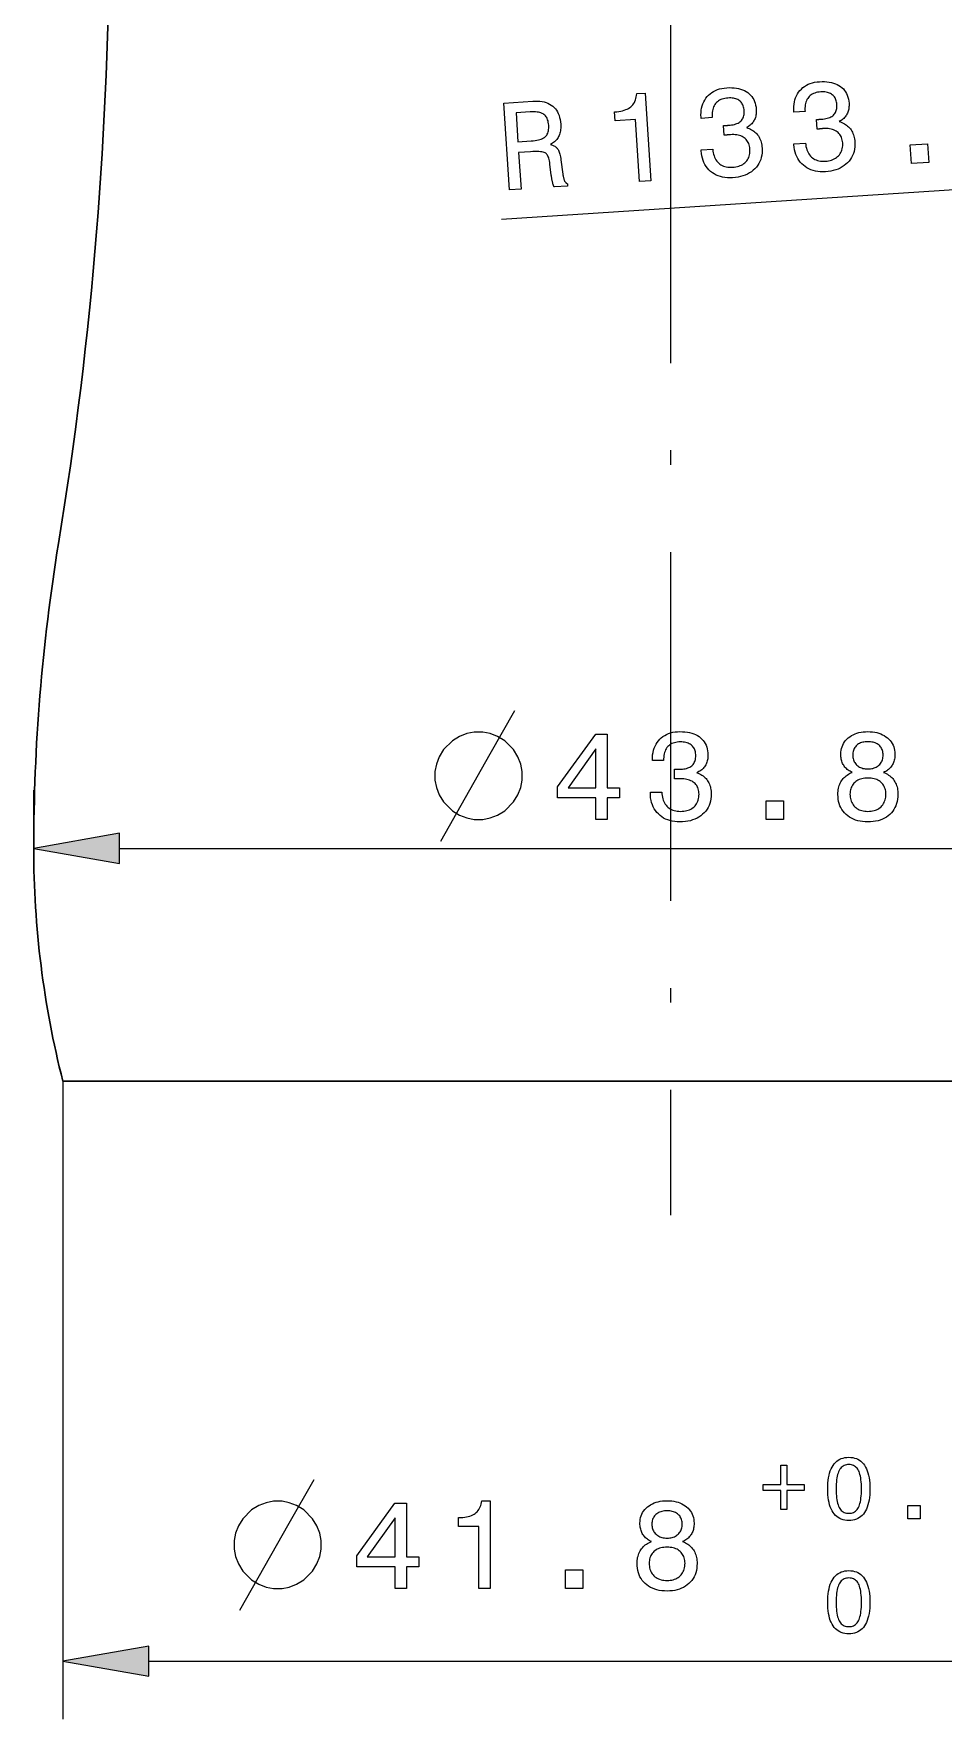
# Model space of a CAD drawing. Extents: x 0 to 297, y 0 to 529.
# Drawn here: x 126.7 to 158, y 124.9 to 182.9 of the extents above; entities that cross this region are included whole.
import ezdxf

# ---------------------------------------------------------------- set-up
doc = ezdxf.new("R2010")
doc.units = 0
doc.linetypes.add('DASHDOT', pattern=[18.5, 12, -3, 0.5, -3])

msp = doc.modelspace()

# ---------------------------------------------------------------- linework, layer by layer
at = {"color": 7, "linetype": 'DASHDOT', "lineweight": 13}
msp.add_line((148.596, 350.052), (148.596, 142.236), dxfattribs=at)
at = {"color": 7, "lineweight": 13}
for p, q in [((165.232, 177.958), (142.787, 176.489)), ((129.65, 154.853), (167.541, 154.853)), ((127.696, 146.852), (127.696, 124.894)), ((130.65, 126.894), (166.541, 126.894))]:
    msp.add_line(p, q, dxfattribs=at)
at = {"color": 7, "lineweight": 13, "ltscale": 0.050035}
msp.add_line((126.696, 154.852), (126.696, 156.853), dxfattribs=at)
at = {"color": 7, "lineweight": 30}
for p, q in [((127.696, 146.852), (169.496, 146.852)), ((127.746, 146.852), (169.446, 146.852))]:
    msp.add_line(p, q, dxfattribs=at)
at = {"color": 7, "lineweight": 13}
for points in [[(149.654, 178.883), (150.052, 178.909), (150.059, 178.847), (150.068, 178.789), (150.081, 178.734), (150.097, 178.681), (150.117, 178.632), (150.139, 178.586), (150.164, 178.542), (150.192, 178.502), (150.223, 178.465), (150.257, 178.431), (150.294, 178.4), (150.334, 178.373), (150.375, 178.35), (150.42, 178.33), (150.466, 178.314), (150.516, 178.302), (150.567, 178.293), (150.621, 178.288), (150.678, 178.286), (150.737, 178.288), (150.794, 178.294), (150.849, 178.302), (150.901, 178.313), (150.951, 178.328), (150.997, 178.345), (151.041, 178.365), (151.083, 178.388), (151.121, 178.415), (151.157, 178.444), (151.19, 178.476), (151.22, 178.511), (151.247, 178.548), (151.27, 178.587), (151.289, 178.629), (151.305, 178.672), (151.317, 178.717), (151.326, 178.765), (151.331, 178.815), (151.333, 178.867), (151.331, 178.921), (151.326, 178.97), (151.318, 179.016), (151.307, 179.06), (151.292, 179.102), (151.275, 179.141), (151.254, 179.178), (151.23, 179.212), (151.203, 179.244), (151.172, 179.273), (151.138, 179.3), (151.102, 179.324), (151.063, 179.346), (151.021, 179.364), (150.977, 179.379), (150.93, 179.392), (150.881, 179.401), (150.829, 179.408), (150.775, 179.411), (150.718, 179.412), (150.659, 179.409), (150.651, 179.409), (150.642, 179.408), (150.633, 179.407), (150.625, 179.407), (150.616, 179.406), (150.607, 179.405), (150.598, 179.404), (150.589, 179.403), (150.58, 179.402), (150.571, 179.401), (150.561, 179.4), (150.551, 179.399), (150.54, 179.398), (150.529, 179.397), (150.517, 179.395), (150.505, 179.394), (150.492, 179.392), (150.478, 179.391), (150.464, 179.389), (150.449, 179.387), (150.427, 179.726), (150.436, 179.726), (150.445, 179.726), (150.455, 179.726), (150.464, 179.727), (150.472, 179.727), (150.481, 179.727), (150.49, 179.727), (150.499, 179.728), (150.507, 179.728), (150.516, 179.728), (150.524, 179.729), (150.532, 179.729), (150.54, 179.729), (150.548, 179.73), (150.556, 179.73), (150.564, 179.731), (150.571, 179.731), (150.579, 179.731), (150.586, 179.732), (150.594, 179.732), (150.65, 179.737), (150.703, 179.744), (150.753, 179.753), (150.801, 179.764), (150.844, 179.778), (150.885, 179.793), (150.923, 179.81), (150.957, 179.83), (150.988, 179.851), (151.016, 179.875), (151.041, 179.901), (151.063, 179.929), (151.082, 179.96), (151.098, 179.992), (151.112, 180.027), (151.122, 180.064), (151.129, 180.103), (151.133, 180.145), (151.135, 180.189), (151.133, 180.235), (151.129, 180.279), (151.122, 180.321), (151.113, 180.361), (151.101, 180.398), (151.086, 180.433), (151.069, 180.466), (151.049, 180.497), (151.027, 180.525), (151.002, 180.551), (150.975, 180.575), (150.945, 180.596), (150.913, 180.615), (150.878, 180.631), (150.842, 180.645), (150.803, 180.656), (150.762, 180.664), (150.719, 180.67), (150.674, 180.673), (150.626, 180.673), (150.576, 180.671), (150.521, 180.666), (150.468, 180.658), (150.418, 180.646), (150.371, 180.632), (150.327, 180.614), (150.287, 180.594), (150.249, 180.57), (150.214, 180.544), (150.182, 180.514), (150.153, 180.481), (150.127, 180.445), (150.104, 180.407), (150.084, 180.365), (150.068, 180.321), (150.054, 180.274), (150.044, 180.224), (150.037, 180.171), (150.034, 180.116), (150.033, 180.057), (150.035, 179.996), (149.653, 179.971), (149.651, 180), (149.648, 180.087), (149.65, 180.17), (149.657, 180.249), (149.67, 180.326), (149.689, 180.399), (149.712, 180.47), (149.741, 180.536), (149.776, 180.6), (149.815, 180.66), (149.86, 180.718), (149.91, 180.771), (149.964, 180.819), (150.021, 180.862), (150.082, 180.9), (150.148, 180.933), (150.217, 180.961), (150.29, 180.984), (150.367, 181.002), (150.448, 181.015), (150.532, 181.023), (150.622, 181.027), (150.708, 181.026), (150.79, 181.021), (150.868, 181.011), (150.943, 180.997), (151.013, 180.978), (151.08, 180.955), (151.143, 180.927), (151.202, 180.894), (151.257, 180.858), (151.308, 180.817), (151.354, 180.772), (151.395, 180.723), (151.432, 180.671), (151.463, 180.615), (151.49, 180.556), (151.512, 180.493), (151.529, 180.426), (151.541, 180.355), (151.548, 180.281), (151.55, 180.238), (151.55, 180.196), (151.548, 180.156), (151.544, 180.117), (151.538, 180.078), (151.53, 180.041), (151.519, 180.005), (151.507, 179.971), (151.493, 179.937), (151.477, 179.904), (151.459, 179.873), (151.439, 179.843), (151.417, 179.814), (151.393, 179.787), (151.367, 179.761), (151.34, 179.737), (151.31, 179.714), (151.278, 179.692), (151.245, 179.671), (151.209, 179.652), (151.258, 179.637), (151.304, 179.619), (151.348, 179.599), (151.39, 179.577), (151.429, 179.553), (151.467, 179.527), (151.502, 179.499), (151.535, 179.468), (151.566, 179.435), (151.594, 179.401), (151.621, 179.364), (151.645, 179.325), (151.666, 179.285), (151.685, 179.242), (151.702, 179.198), (151.716, 179.152), (151.728, 179.104), (151.738, 179.054), (151.745, 179.002), (151.75, 178.948), (151.752, 178.863), (151.749, 178.782), (151.739, 178.703), (151.723, 178.627), (151.702, 178.555), (151.674, 178.485), (151.64, 178.418), (151.599, 178.355), (151.553, 178.294), (151.501, 178.237), (151.443, 178.183), (151.381, 178.135), (151.315, 178.091), (151.245, 178.052), (151.17, 178.019), (151.092, 177.99), (151.009, 177.966), (150.922, 177.947), (150.831, 177.934), (150.735, 177.925), (150.644, 177.921), (150.557, 177.924), (150.473, 177.932), (150.392, 177.946), (150.315, 177.965), (150.241, 177.99), (150.17, 178.021), (150.103, 178.058), (150.039, 178.1), (149.979, 178.148), (149.923, 178.2), (149.872, 178.257), (149.827, 178.318), (149.786, 178.382), (149.751, 178.451), (149.722, 178.523), (149.697, 178.6), (149.678, 178.68), (149.665, 178.765), (149.656, 178.853)], [(152.845, 179.092), (153.243, 179.118), (153.25, 179.056), (153.26, 178.998), (153.273, 178.942), (153.289, 178.89), (153.308, 178.841), (153.33, 178.794), (153.355, 178.751), (153.383, 178.711), (153.414, 178.674), (153.449, 178.64), (153.485, 178.609), (153.525, 178.582), (153.567, 178.559), (153.611, 178.539), (153.658, 178.523), (153.707, 178.51), (153.758, 178.502), (153.813, 178.496), (153.869, 178.495), (153.928, 178.497), (153.986, 178.502), (154.04, 178.511), (154.092, 178.522), (154.142, 178.536), (154.189, 178.554), (154.233, 178.574), (154.274, 178.597), (154.312, 178.624), (154.348, 178.653), (154.382, 178.685), (154.412, 178.72), (154.438, 178.757), (154.461, 178.796), (154.48, 178.837), (154.496, 178.881), (154.509, 178.926), (154.517, 178.974), (154.523, 179.024), (154.524, 179.076), (154.523, 179.13), (154.518, 179.179), (154.51, 179.225), (154.498, 179.269), (154.484, 179.311), (154.466, 179.35), (154.445, 179.386), (154.421, 179.421), (154.394, 179.453), (154.363, 179.482), (154.33, 179.509), (154.293, 179.533), (154.254, 179.555), (154.212, 179.573), (154.168, 179.588), (154.122, 179.601), (154.072, 179.61), (154.021, 179.617), (153.966, 179.62), (153.91, 179.621), (153.85, 179.618), (153.842, 179.618), (153.833, 179.617), (153.825, 179.616), (153.816, 179.615), (153.807, 179.615), (153.798, 179.614), (153.789, 179.613), (153.78, 179.612), (153.771, 179.611), (153.762, 179.61), (153.753, 179.609), (153.743, 179.608), (153.732, 179.607), (153.721, 179.605), (153.709, 179.604), (153.696, 179.603), (153.683, 179.601), (153.67, 179.599), (153.655, 179.598), (153.641, 179.596), (153.618, 179.935), (153.628, 179.935), (153.637, 179.935), (153.646, 179.935), (153.655, 179.935), (153.664, 179.936), (153.673, 179.936), (153.681, 179.936), (153.69, 179.937), (153.698, 179.937), (153.707, 179.937), (153.715, 179.938), (153.724, 179.938), (153.732, 179.938), (153.74, 179.939), (153.747, 179.939), (153.755, 179.939), (153.763, 179.94), (153.77, 179.94), (153.778, 179.941), (153.785, 179.941), (153.841, 179.946), (153.895, 179.953), (153.945, 179.962), (153.992, 179.973), (154.036, 179.986), (154.076, 180.002), (154.114, 180.019), (154.148, 180.039), (154.18, 180.06), (154.208, 180.084), (154.233, 180.11), (154.255, 180.138), (154.274, 180.168), (154.29, 180.201), (154.303, 180.236), (154.313, 180.273), (154.32, 180.312), (154.325, 180.354), (154.326, 180.398), (154.325, 180.444), (154.32, 180.488), (154.313, 180.53), (154.304, 180.57), (154.292, 180.607), (154.277, 180.642), (154.26, 180.675), (154.241, 180.706), (154.218, 180.734), (154.193, 180.76), (154.166, 180.784), (154.136, 180.805), (154.104, 180.824), (154.07, 180.84), (154.033, 180.854), (153.995, 180.865), (153.954, 180.873), (153.911, 180.879), (153.865, 180.882), (153.818, 180.882), (153.768, 180.88), (153.712, 180.875), (153.659, 180.867), (153.609, 180.855), (153.563, 180.841), (153.519, 180.823), (153.478, 180.803), (153.44, 180.779), (153.405, 180.752), (153.373, 180.723), (153.344, 180.69), (153.318, 180.654), (153.295, 180.616), (153.276, 180.574), (153.259, 180.53), (153.246, 180.483), (153.236, 180.433), (153.229, 180.38), (153.225, 180.324), (153.224, 180.266), (153.227, 180.205), (152.844, 180.18), (152.842, 180.209), (152.839, 180.295), (152.841, 180.379), (152.849, 180.458), (152.862, 180.535), (152.88, 180.608), (152.904, 180.678), (152.933, 180.745), (152.967, 180.809), (153.007, 180.869), (153.052, 180.926), (153.101, 180.979), (153.155, 181.027), (153.212, 181.071), (153.274, 181.109), (153.339, 181.142), (153.408, 181.17), (153.481, 181.193), (153.558, 181.211), (153.639, 181.224), (153.724, 181.232), (153.813, 181.236), (153.899, 181.235), (153.981, 181.23), (154.06, 181.22), (154.134, 181.206), (154.205, 181.187), (154.271, 181.164), (154.334, 181.136), (154.393, 181.103), (154.449, 181.066), (154.499, 181.025), (154.545, 180.981), (154.587, 180.932), (154.623, 180.88), (154.655, 180.824), (154.681, 180.765), (154.703, 180.702), (154.72, 180.635), (154.732, 180.564), (154.74, 180.49), (154.742, 180.447), (154.742, 180.405), (154.739, 180.365), (154.735, 180.325), (154.729, 180.287), (154.721, 180.25), (154.711, 180.214), (154.699, 180.179), (154.684, 180.146), (154.668, 180.113), (154.65, 180.082), (154.63, 180.052), (154.608, 180.023), (154.584, 179.996), (154.559, 179.97), (154.531, 179.946), (154.501, 179.923), (154.47, 179.901), (154.436, 179.88), (154.401, 179.861), (154.449, 179.846), (154.495, 179.828), (154.539, 179.808), (154.581, 179.786), (154.621, 179.762), (154.658, 179.736), (154.693, 179.707), (154.726, 179.677), (154.757, 179.644), (154.786, 179.61), (154.812, 179.573), (154.836, 179.534), (154.858, 179.494), (154.877, 179.451), (154.893, 179.407), (154.908, 179.361), (154.92, 179.313), (154.929, 179.263), (154.936, 179.211), (154.941, 179.157), (154.944, 179.072), (154.94, 178.991), (154.931, 178.912), (154.915, 178.836), (154.893, 178.764), (154.865, 178.694), (154.831, 178.627), (154.791, 178.564), (154.744, 178.503), (154.692, 178.446), (154.634, 178.392), (154.573, 178.344), (154.507, 178.3), (154.436, 178.261), (154.362, 178.228), (154.283, 178.199), (154.2, 178.175), (154.113, 178.156), (154.022, 178.142), (153.926, 178.134), (153.836, 178.13), (153.748, 178.133), (153.664, 178.141), (153.583, 178.155), (153.506, 178.174), (153.432, 178.199), (153.362, 178.23), (153.294, 178.267), (153.231, 178.309), (153.17, 178.357), (153.114, 178.409), (153.063, 178.466), (153.018, 178.527), (152.978, 178.591), (152.943, 178.66), (152.913, 178.732), (152.889, 178.809), (152.87, 178.889), (152.856, 178.974), (152.847, 179.062)], [(143.059, 177.509), (142.863, 180.498), (143.862, 180.564), (143.949, 180.567), (144.031, 180.566), (144.11, 180.56), (144.184, 180.55), (144.255, 180.535), (144.322, 180.515), (144.385, 180.491), (144.443, 180.462), (144.499, 180.428), (144.55, 180.39), (144.597, 180.347), (144.639, 180.3), (144.677, 180.249), (144.711, 180.194), (144.741, 180.134), (144.766, 180.07), (144.787, 180.002), (144.803, 179.929), (144.815, 179.852), (144.823, 179.771), (144.825, 179.722), (144.825, 179.675), (144.823, 179.629), (144.819, 179.585), (144.812, 179.542), (144.804, 179.5), (144.794, 179.46), (144.781, 179.421), (144.767, 179.384), (144.75, 179.348), (144.731, 179.313), (144.71, 179.28), (144.688, 179.248), (144.663, 179.218), (144.636, 179.189), (144.607, 179.162), (144.576, 179.136), (144.543, 179.112), (144.508, 179.089), (144.471, 179.068), (144.504, 179.059), (144.535, 179.049), (144.564, 179.038), (144.591, 179.025), (144.617, 179.011), (144.64, 178.996), (144.662, 178.98), (144.682, 178.962), (144.701, 178.943), (144.718, 178.922), (144.733, 178.899), (144.747, 178.873), (144.761, 178.843), (144.774, 178.81), (144.786, 178.774), (144.797, 178.734), (144.807, 178.69), (144.817, 178.644), (144.826, 178.593), (144.833, 178.54), (144.897, 178.056), (144.901, 178.025), (144.906, 177.997), (144.91, 177.969), (144.916, 177.944), (144.921, 177.92), (144.927, 177.898), (144.933, 177.878), (144.939, 177.859), (144.945, 177.842), (144.952, 177.827), (144.959, 177.813), (144.967, 177.8), (144.975, 177.788), (144.984, 177.776), (144.994, 177.765), (145.004, 177.755), (145.015, 177.745), (145.027, 177.737), (145.039, 177.729), (145.052, 177.722), (145.057, 177.64), (144.605, 177.61), (144.598, 177.62), (144.592, 177.631), (144.586, 177.642), (144.58, 177.655), (144.574, 177.669), (144.568, 177.684), (144.563, 177.699), (144.557, 177.716), (144.552, 177.733), (144.547, 177.752), (144.542, 177.772), (144.537, 177.793), (144.532, 177.816), (144.527, 177.839), (144.523, 177.865), (144.518, 177.891), (144.513, 177.919), (144.509, 177.948), (144.505, 177.979), (144.5, 178.011), (144.454, 178.397), (144.446, 178.453), (144.437, 178.505), (144.426, 178.553), (144.414, 178.596), (144.4, 178.636), (144.385, 178.671), (144.368, 178.702), (144.35, 178.729), (144.33, 178.751), (144.309, 178.77), (144.284, 178.785), (144.253, 178.798), (144.216, 178.809), (144.173, 178.818), (144.124, 178.824), (144.069, 178.828), (144.007, 178.831), (143.939, 178.831), (143.866, 178.828), (143.786, 178.824), (143.376, 178.797), (143.458, 177.535)], [(147.534, 177.802), (147.395, 179.931), (146.696, 179.885), (146.676, 180.19), (146.751, 180.198), (146.822, 180.207), (146.888, 180.219), (146.951, 180.234), (147.009, 180.251), (147.063, 180.27), (147.113, 180.291), (147.159, 180.315), (147.201, 180.341), (147.239, 180.37), (147.273, 180.401), (147.304, 180.435), (147.332, 180.472), (147.356, 180.513), (147.377, 180.556), (147.395, 180.603), (147.41, 180.653), (147.422, 180.706), (147.43, 180.762), (147.436, 180.821), (147.728, 180.84), (147.925, 177.827)], [(143.775, 180.19), (143.287, 180.158), (143.352, 179.163), (143.812, 179.193), (143.88, 179.199), (143.944, 179.207), (144.003, 179.216), (144.058, 179.228), (144.109, 179.242), (144.155, 179.258), (144.196, 179.276), (144.234, 179.295), (144.267, 179.317), (144.295, 179.341), (144.32, 179.368), (144.342, 179.397), (144.36, 179.429), (144.376, 179.464), (144.389, 179.502), (144.399, 179.543), (144.406, 179.587), (144.41, 179.633), (144.411, 179.683), (144.409, 179.735), (144.404, 179.787), (144.397, 179.835), (144.387, 179.88), (144.374, 179.922), (144.36, 179.961), (144.342, 179.996), (144.322, 180.028), (144.3, 180.057), (144.275, 180.083), (144.247, 180.106), (144.216, 180.126), (144.182, 180.143), (144.144, 180.158), (144.102, 180.17), (144.057, 180.18), (144.008, 180.187), (143.955, 180.192), (143.899, 180.194), (143.838, 180.193)], [(156.887, 178.414), (156.845, 179.056), (157.44, 179.095), (157.482, 178.453)], [(142.147, 158.853), (141.847, 158.853), (141.597, 158.803), (141.347, 158.703), (141.097, 158.553), (140.797, 158.253), (140.647, 158.003), (140.547, 157.753), (140.497, 157.503), (140.497, 157.203), (140.547, 156.953), (140.647, 156.703), (140.797, 156.453), (141.097, 156.153), (141.347, 156.003), (141.597, 155.903), (141.847, 155.853), (142.147, 155.853), (142.397, 155.903), (142.647, 156.003), (142.897, 156.153), (143.197, 156.453), (143.347, 156.703), (143.447, 156.953), (143.497, 157.203), (143.497, 157.503), (143.447, 157.753), (143.347, 158.003), (143.197, 158.253), (142.897, 158.553), (142.647, 158.703), (142.397, 158.803)], [(146.034, 155.853), (146.034, 156.595), (144.716, 156.595), (144.716, 156.975), (146.029, 158.786), (146.421, 158.786), (146.421, 156.941), (146.849, 156.941), (146.849, 156.595), (146.421, 156.595), (146.421, 155.853)], [(147.906, 156.793), (148.304, 156.793), (148.307, 156.732), (148.313, 156.673), (148.322, 156.617), (148.335, 156.563), (148.351, 156.513), (148.37, 156.465), (148.392, 156.42), (148.417, 156.379), (148.446, 156.34), (148.478, 156.303), (148.513, 156.27), (148.55, 156.241), (148.591, 156.215), (148.634, 156.192), (148.679, 156.173), (148.727, 156.157), (148.778, 156.145), (148.832, 156.136), (148.888, 156.131), (148.947, 156.129), (149.005, 156.131), (149.06, 156.136), (149.113, 156.144), (149.163, 156.155), (149.211, 156.169), (149.256, 156.186), (149.299, 156.207), (149.339, 156.231), (149.377, 156.257), (149.412, 156.287), (149.444, 156.32), (149.473, 156.355), (149.499, 156.393), (149.521, 156.433), (149.539, 156.475), (149.555, 156.52), (149.566, 156.567), (149.575, 156.616), (149.58, 156.668), (149.582, 156.722), (149.58, 156.771), (149.575, 156.818), (149.567, 156.862), (149.555, 156.905), (149.54, 156.945), (149.521, 156.983), (149.5, 157.019), (149.474, 157.052), (149.446, 157.084), (149.414, 157.113), (149.379, 157.139), (149.342, 157.163), (149.301, 157.184), (149.258, 157.203), (149.212, 157.218), (149.164, 157.231), (149.113, 157.24), (149.059, 157.247), (149.002, 157.252), (148.943, 157.253), (148.934, 157.253), (148.926, 157.253), (148.917, 157.253), (148.908, 157.253), (148.9, 157.253), (148.891, 157.252), (148.882, 157.252), (148.873, 157.252), (148.864, 157.251), (148.854, 157.251), (148.845, 157.251), (148.835, 157.25), (148.824, 157.249), (148.813, 157.249), (148.801, 157.248), (148.788, 157.248), (148.775, 157.247), (148.761, 157.246), (148.747, 157.245), (148.732, 157.245), (148.732, 157.584), (148.741, 157.584), (148.75, 157.583), (148.76, 157.583), (148.768, 157.583), (148.777, 157.582), (148.786, 157.582), (148.795, 157.582), (148.804, 157.581), (148.812, 157.581), (148.821, 157.581), (148.829, 157.581), (148.837, 157.581), (148.845, 157.58), (148.853, 157.58), (148.861, 157.58), (148.869, 157.58), (148.877, 157.58), (148.884, 157.58), (148.891, 157.58), (148.899, 157.58), (148.955, 157.581), (149.009, 157.584), (149.06, 157.59), (149.107, 157.598), (149.152, 157.609), (149.193, 157.621), (149.232, 157.636), (149.268, 157.653), (149.3, 157.673), (149.33, 157.695), (149.356, 157.719), (149.38, 157.746), (149.401, 157.775), (149.419, 157.806), (149.435, 157.84), (149.448, 157.876), (149.457, 157.915), (149.464, 157.956), (149.469, 158), (149.47, 158.046), (149.469, 158.09), (149.465, 158.133), (149.458, 158.173), (149.448, 158.211), (149.436, 158.247), (149.421, 158.281), (149.403, 158.313), (149.383, 158.343), (149.36, 158.37), (149.334, 158.396), (149.306, 158.419), (149.275, 158.44), (149.242, 158.458), (149.206, 158.474), (149.168, 158.487), (149.128, 158.498), (149.085, 158.507), (149.04, 158.513), (148.993, 158.517), (148.943, 158.518), (148.887, 158.516), (148.834, 158.511), (148.783, 158.503), (148.736, 158.492), (148.691, 158.477), (148.649, 158.46), (148.609, 158.438), (148.573, 158.414), (148.539, 158.387), (148.508, 158.356), (148.479, 158.322), (148.454, 158.285), (148.432, 158.245), (148.412, 158.202), (148.396, 158.155), (148.383, 158.106), (148.372, 158.054), (148.365, 157.999), (148.36, 157.941), (148.359, 157.879), (147.975, 157.879), (147.975, 157.909), (147.978, 157.995), (147.985, 158.078), (147.998, 158.157), (148.016, 158.233), (148.039, 158.305), (148.067, 158.373), (148.101, 158.438), (148.139, 158.499), (148.183, 158.557), (148.231, 158.611), (148.284, 158.66), (148.341, 158.705), (148.401, 158.744), (148.465, 158.778), (148.532, 158.807), (148.603, 158.83), (148.677, 158.849), (148.755, 158.862), (148.837, 158.87), (148.922, 158.872), (149.012, 158.87), (149.097, 158.864), (149.179, 158.853), (149.256, 158.838), (149.33, 158.819), (149.399, 158.796), (149.464, 158.768), (149.525, 158.736), (149.582, 158.7), (149.634, 158.659), (149.682, 158.615), (149.725, 158.567), (149.763, 158.516), (149.796, 158.462), (149.824, 158.404), (149.847, 158.343), (149.865, 158.278), (149.877, 158.211), (149.885, 158.139), (149.887, 158.065), (149.886, 158.022), (149.884, 157.98), (149.879, 157.94), (149.872, 157.901), (149.863, 157.863), (149.853, 157.827), (149.84, 157.792), (149.826, 157.758), (149.81, 157.725), (149.791, 157.694), (149.771, 157.664), (149.749, 157.635), (149.726, 157.608), (149.7, 157.582), (149.673, 157.558), (149.643, 157.536), (149.612, 157.514), (149.579, 157.495), (149.544, 157.476), (149.508, 157.46), (149.555, 157.441), (149.6, 157.42), (149.643, 157.398), (149.683, 157.373), (149.721, 157.346), (149.757, 157.318), (149.79, 157.287), (149.821, 157.255), (149.85, 157.22), (149.876, 157.183), (149.9, 157.145), (149.921, 157.105), (149.94, 157.063), (149.956, 157.02), (149.97, 156.974), (149.981, 156.927), (149.99, 156.878), (149.996, 156.828), (150, 156.776), (150.001, 156.722), (149.998, 156.637), (149.989, 156.556), (149.975, 156.478), (149.954, 156.403), (149.927, 156.332), (149.895, 156.265), (149.857, 156.2), (149.812, 156.14), (149.762, 156.082), (149.706, 156.028), (149.645, 155.979), (149.58, 155.934), (149.512, 155.895), (149.439, 155.861), (149.362, 155.832), (149.282, 155.809), (149.198, 155.79), (149.11, 155.777), (149.018, 155.769), (148.922, 155.767), (148.831, 155.769), (148.744, 155.778), (148.66, 155.791), (148.581, 155.81), (148.505, 155.835), (148.433, 155.865), (148.364, 155.9), (148.3, 155.941), (148.239, 155.987), (148.182, 156.039), (148.129, 156.095), (148.082, 156.155), (148.041, 156.218), (148.005, 156.285), (147.975, 156.356), (147.95, 156.43), (147.93, 156.508), (147.917, 156.59), (147.908, 156.675), (147.906, 156.764)], [(154.854, 157.468), (154.816, 157.487), (154.779, 157.507), (154.744, 157.528), (154.712, 157.551), (154.681, 157.575), (154.652, 157.6), (154.625, 157.627), (154.601, 157.655), (154.578, 157.684), (154.557, 157.715), (154.538, 157.747), (154.521, 157.78), (154.507, 157.815), (154.494, 157.851), (154.483, 157.889), (154.474, 157.928), (154.467, 157.968), (154.462, 158.01), (154.459, 158.054), (154.458, 158.098), (154.461, 158.166), (154.468, 158.231), (154.481, 158.293), (154.499, 158.353), (154.523, 158.41), (154.551, 158.465), (154.585, 158.517), (154.623, 158.566), (154.667, 158.613), (154.716, 158.657), (154.769, 158.698), (154.826, 158.735), (154.885, 158.767), (154.948, 158.795), (155.014, 158.818), (155.083, 158.838), (155.155, 158.853), (155.23, 158.864), (155.308, 158.87), (155.39, 158.872), (155.472, 158.87), (155.55, 158.864), (155.626, 158.853), (155.698, 158.838), (155.767, 158.818), (155.833, 158.795), (155.895, 158.767), (155.954, 158.735), (156.011, 158.698), (156.063, 158.657), (156.112, 158.613), (156.156, 158.566), (156.194, 158.517), (156.227, 158.465), (156.256, 158.41), (156.279, 158.353), (156.296, 158.293), (156.309, 158.231), (156.317, 158.166), (156.32, 158.098), (156.319, 158.053), (156.316, 158.009), (156.311, 157.967), (156.304, 157.926), (156.295, 157.887), (156.285, 157.849), (156.272, 157.813), (156.257, 157.778), (156.241, 157.745), (156.223, 157.713), (156.202, 157.682), (156.18, 157.653), (156.155, 157.625), (156.128, 157.599), (156.1, 157.574), (156.069, 157.55), (156.036, 157.527), (156.001, 157.506), (155.964, 157.486), (155.925, 157.468), (155.973, 157.449), (156.019, 157.427), (156.062, 157.404), (156.103, 157.378), (156.142, 157.351), (156.178, 157.321), (156.211, 157.29), (156.242, 157.256), (156.271, 157.221), (156.297, 157.183), (156.321, 157.144), (156.343, 157.103), (156.361, 157.061), (156.378, 157.016), (156.391, 156.97), (156.403, 156.922), (156.412, 156.873), (156.418, 156.821), (156.422, 156.768), (156.423, 156.713), (156.42, 156.629), (156.412, 156.547), (156.398, 156.47), (156.378, 156.396), (156.353, 156.325), (156.322, 156.258), (156.286, 156.194), (156.244, 156.134), (156.197, 156.077), (156.144, 156.024), (156.086, 155.975), (156.024, 155.931), (155.958, 155.893), (155.889, 155.859), (155.815, 155.831), (155.738, 155.808), (155.657, 155.79), (155.572, 155.777), (155.483, 155.769), (155.39, 155.767), (155.297, 155.769), (155.208, 155.777), (155.123, 155.79), (155.042, 155.808), (154.964, 155.831), (154.891, 155.859), (154.822, 155.893), (154.756, 155.931), (154.695, 155.975), (154.637, 156.024), (154.584, 156.077), (154.537, 156.134), (154.495, 156.194), (154.459, 156.258), (154.428, 156.325), (154.403, 156.396), (154.384, 156.47), (154.37, 156.547), (154.362, 156.629), (154.359, 156.713), (154.36, 156.768), (154.364, 156.821), (154.37, 156.873), (154.379, 156.922), (154.39, 156.97), (154.404, 157.016), (154.42, 157.061), (154.439, 157.103), (154.461, 157.144), (154.484, 157.183), (154.511, 157.221), (154.539, 157.256), (154.57, 157.29), (154.604, 157.321), (154.64, 157.351), (154.678, 157.378), (154.718, 157.404), (154.761, 157.427), (154.807, 157.449)], [(154.869, 158.065), (154.871, 158.023), (154.875, 157.982), (154.882, 157.943), (154.892, 157.906), (154.905, 157.871), (154.92, 157.837), (154.939, 157.805), (154.96, 157.775), (154.984, 157.746), (155.011, 157.719), (155.041, 157.694), (155.072, 157.672), (155.105, 157.652), (155.14, 157.635), (155.177, 157.621), (155.216, 157.609), (155.257, 157.6), (155.299, 157.593), (155.344, 157.59), (155.39, 157.588), (155.437, 157.59), (155.481, 157.593), (155.524, 157.6), (155.565, 157.609), (155.604, 157.621), (155.641, 157.635), (155.676, 157.652), (155.71, 157.672), (155.741, 157.694), (155.77, 157.719), (155.797, 157.746), (155.822, 157.775), (155.843, 157.805), (155.861, 157.837), (155.877, 157.871), (155.89, 157.906), (155.9, 157.943), (155.907, 157.982), (155.911, 158.023), (155.913, 158.065), (155.911, 158.107), (155.907, 158.147), (155.9, 158.185), (155.89, 158.222), (155.878, 158.257), (155.863, 158.29), (155.844, 158.321), (155.824, 158.35), (155.8, 158.378), (155.774, 158.403), (155.745, 158.427), (155.714, 158.447), (155.681, 158.466), (155.645, 158.482), (155.608, 158.496), (155.569, 158.507), (155.527, 158.515), (155.483, 158.521), (155.438, 158.525), (155.39, 158.526), (155.342, 158.525), (155.297, 158.521), (155.254, 158.515), (155.212, 158.507), (155.173, 158.496), (155.136, 158.482), (155.101, 158.466), (155.068, 158.447), (155.037, 158.427), (155.008, 158.403), (154.982, 158.378), (154.958, 158.35), (154.937, 158.321), (154.919, 158.29), (154.904, 158.257), (154.891, 158.222), (154.882, 158.185), (154.875, 158.147), (154.87, 158.107)], [(145.079, 156.941), (146.034, 156.941), (146.034, 158.284)], [(154.774, 156.722), (154.776, 156.668), (154.781, 156.617), (154.789, 156.568), (154.801, 156.521), (154.816, 156.476), (154.834, 156.434), (154.855, 156.394), (154.88, 156.357), (154.908, 156.322), (154.94, 156.289), (154.974, 156.258), (155.011, 156.231), (155.05, 156.207), (155.091, 156.187), (155.135, 156.169), (155.181, 156.155), (155.23, 156.144), (155.281, 156.136), (155.334, 156.131), (155.39, 156.129), (155.446, 156.131), (155.5, 156.136), (155.551, 156.144), (155.6, 156.155), (155.646, 156.169), (155.69, 156.187), (155.732, 156.207), (155.771, 156.231), (155.808, 156.258), (155.842, 156.289), (155.873, 156.322), (155.902, 156.357), (155.926, 156.394), (155.948, 156.434), (155.966, 156.476), (155.981, 156.521), (155.993, 156.568), (156.001, 156.617), (156.006, 156.668), (156.008, 156.722), (156.006, 156.772), (156.001, 156.82), (155.993, 156.865), (155.981, 156.909), (155.966, 156.95), (155.948, 156.99), (155.927, 157.027), (155.902, 157.062), (155.874, 157.095), (155.843, 157.126), (155.809, 157.154), (155.772, 157.179), (155.733, 157.201), (155.692, 157.221), (155.648, 157.237), (155.601, 157.25), (155.552, 157.261), (155.5, 157.268), (155.446, 157.273), (155.39, 157.274), (155.334, 157.273), (155.28, 157.268), (155.229, 157.261), (155.18, 157.25), (155.134, 157.237), (155.09, 157.221), (155.048, 157.201), (155.009, 157.179), (154.973, 157.154), (154.939, 157.126), (154.907, 157.095), (154.879, 157.062), (154.855, 157.027), (154.833, 156.99), (154.815, 156.95), (154.801, 156.909), (154.789, 156.865), (154.781, 156.82), (154.776, 156.772)], [(151.894, 155.853), (151.894, 156.496), (152.491, 156.496), (152.491, 155.853)], [(129.65, 155.374), (126.696, 154.853), (129.65, 154.332)], [(152.39, 133.631), (152.601, 133.631), (152.601, 132.976), (153.197, 132.976), (153.197, 132.766), (152.601, 132.766), (152.601, 132.111), (152.39, 132.111), (152.39, 132.766), (151.791, 132.766), (151.791, 132.976), (152.39, 132.976)], [(154.006, 132.818), (154.008, 132.922), (154.013, 133.021), (154.023, 133.115), (154.036, 133.203), (154.052, 133.287), (154.073, 133.366), (154.097, 133.439), (154.125, 133.507), (154.157, 133.571), (154.192, 133.629), (154.231, 133.682), (154.273, 133.729), (154.319, 133.771), (154.368, 133.807), (154.42, 133.837), (154.476, 133.862), (154.535, 133.882), (154.598, 133.896), (154.664, 133.904), (154.734, 133.907), (154.803, 133.904), (154.87, 133.896), (154.933, 133.882), (154.992, 133.863), (155.048, 133.838), (155.101, 133.808), (155.15, 133.772), (155.195, 133.73), (155.237, 133.683), (155.276, 133.631), (155.311, 133.573), (155.342, 133.51), (155.37, 133.442), (155.393, 133.368), (155.414, 133.29), (155.43, 133.206), (155.443, 133.117), (155.452, 133.022), (155.458, 132.923), (155.46, 132.818), (155.458, 132.713), (155.452, 132.614), (155.443, 132.52), (155.43, 132.431), (155.414, 132.347), (155.393, 132.269), (155.37, 132.196), (155.342, 132.128), (155.311, 132.065), (155.276, 132.008), (155.237, 131.956), (155.195, 131.909), (155.15, 131.868), (155.101, 131.832), (155.048, 131.802), (154.992, 131.777), (154.933, 131.758), (154.87, 131.744), (154.803, 131.736), (154.734, 131.733), (154.664, 131.736), (154.598, 131.744), (154.535, 131.758), (154.476, 131.777), (154.42, 131.802), (154.368, 131.833), (154.319, 131.868), (154.273, 131.91), (154.231, 131.957), (154.192, 132.009), (154.157, 132.067), (154.125, 132.13), (154.097, 132.198), (154.073, 132.271), (154.052, 132.349), (154.036, 132.433), (154.023, 132.521), (154.013, 132.615), (154.008, 132.714)], [(154.295, 132.818), (154.296, 132.733), (154.299, 132.654), (154.305, 132.578), (154.312, 132.508), (154.322, 132.442), (154.333, 132.381), (154.347, 132.324), (154.363, 132.272), (154.381, 132.225), (154.401, 132.183), (154.424, 132.144), (154.449, 132.11), (154.476, 132.08), (154.506, 132.054), (154.538, 132.031), (154.572, 132.013), (154.609, 131.999), (154.648, 131.989), (154.69, 131.983), (154.734, 131.981), (154.778, 131.983), (154.82, 131.989), (154.859, 131.999), (154.896, 132.013), (154.93, 132.031), (154.962, 132.053), (154.991, 132.079), (155.018, 132.109), (155.043, 132.142), (155.065, 132.18), (155.085, 132.223), (155.102, 132.27), (155.118, 132.321), (155.131, 132.378), (155.143, 132.439), (155.152, 132.505), (155.16, 132.576), (155.165, 132.652), (155.168, 132.733), (155.169, 132.818), (155.168, 132.903), (155.165, 132.984), (155.16, 133.06), (155.152, 133.131), (155.143, 133.197), (155.131, 133.259), (155.118, 133.316), (155.102, 133.368), (155.085, 133.415), (155.065, 133.457), (155.043, 133.495), (155.018, 133.529), (154.991, 133.558), (154.962, 133.584), (154.93, 133.606), (154.896, 133.624), (154.859, 133.638), (154.82, 133.648), (154.778, 133.654), (154.734, 133.656), (154.69, 133.654), (154.648, 133.648), (154.609, 133.638), (154.572, 133.624), (154.538, 133.606), (154.506, 133.584), (154.476, 133.557), (154.449, 133.527), (154.424, 133.493), (154.401, 133.455), (154.381, 133.412), (154.363, 133.365), (154.347, 133.313), (154.333, 133.256), (154.322, 133.195), (154.312, 133.129), (154.305, 133.058), (154.299, 132.983), (154.296, 132.903)], [(135.238, 132.394), (134.938, 132.394), (134.688, 132.344), (134.438, 132.244), (134.188, 132.094), (133.888, 131.794), (133.738, 131.544), (133.638, 131.294), (133.588, 131.044), (133.588, 130.744), (133.638, 130.494), (133.738, 130.244), (133.888, 129.994), (134.188, 129.694), (134.438, 129.544), (134.688, 129.444), (134.938, 129.394), (135.238, 129.394), (135.488, 129.444), (135.738, 129.544), (135.988, 129.694), (136.288, 129.994), (136.438, 130.244), (136.538, 130.494), (136.588, 130.744), (136.588, 131.044), (136.538, 131.294), (136.438, 131.544), (136.288, 131.794), (135.988, 132.094), (135.738, 132.244), (135.488, 132.344)], [(139.125, 129.394), (139.125, 130.136), (137.807, 130.136), (137.807, 130.515), (139.121, 132.326), (139.513, 132.326), (139.513, 130.482), (139.941, 130.482), (139.941, 130.136), (139.513, 130.136), (139.513, 129.394)], [(142.009, 129.394), (142.009, 131.527), (141.309, 131.527), (141.309, 131.833), (141.384, 131.835), (141.455, 131.841), (141.523, 131.848), (141.586, 131.859), (141.645, 131.872), (141.701, 131.887), (141.752, 131.905), (141.799, 131.926), (141.843, 131.949), (141.882, 131.975), (141.918, 132.004), (141.952, 132.036), (141.982, 132.072), (142.009, 132.11), (142.033, 132.153), (142.054, 132.198), (142.072, 132.247), (142.087, 132.299), (142.099, 132.354), (142.108, 132.413), (142.401, 132.413), (142.401, 129.394)], [(147.946, 131.009), (147.907, 131.027), (147.87, 131.047), (147.836, 131.069), (147.803, 131.092), (147.772, 131.116), (147.744, 131.141), (147.717, 131.168), (147.692, 131.195), (147.669, 131.225), (147.648, 131.255), (147.63, 131.287), (147.613, 131.321), (147.598, 131.355), (147.585, 131.392), (147.574, 131.429), (147.565, 131.468), (147.558, 131.509), (147.553, 131.551), (147.55, 131.594), (147.549, 131.639), (147.552, 131.706), (147.56, 131.771), (147.573, 131.834), (147.591, 131.893), (147.614, 131.95), (147.642, 132.005), (147.676, 132.057), (147.715, 132.106), (147.759, 132.153), (147.808, 132.198), (147.861, 132.238), (147.917, 132.275), (147.977, 132.307), (148.039, 132.335), (148.105, 132.359), (148.174, 132.378), (148.246, 132.393), (148.321, 132.404), (148.4, 132.411), (148.481, 132.413), (148.563, 132.411), (148.642, 132.404), (148.717, 132.393), (148.789, 132.378), (148.858, 132.359), (148.924, 132.335), (148.987, 132.307), (149.046, 132.275), (149.102, 132.238), (149.155, 132.198), (149.203, 132.153), (149.247, 132.106), (149.285, 132.057), (149.319, 132.005), (149.347, 131.95), (149.37, 131.893), (149.388, 131.834), (149.401, 131.771), (149.408, 131.706), (149.411, 131.639), (149.41, 131.594), (149.407, 131.55), (149.402, 131.508), (149.395, 131.467), (149.387, 131.428), (149.376, 131.39), (149.363, 131.353), (149.349, 131.318), (149.332, 131.285), (149.314, 131.253), (149.293, 131.223), (149.271, 131.193), (149.246, 131.166), (149.22, 131.139), (149.191, 131.114), (149.16, 131.09), (149.128, 131.068), (149.093, 131.047), (149.056, 131.027), (149.017, 131.009), (149.065, 130.989), (149.11, 130.968), (149.154, 130.944), (149.195, 130.919), (149.233, 130.891), (149.269, 130.862), (149.303, 130.83), (149.334, 130.797), (149.362, 130.761), (149.389, 130.724), (149.413, 130.685), (149.434, 130.644), (149.453, 130.601), (149.469, 130.557), (149.483, 130.511), (149.494, 130.463), (149.503, 130.413), (149.509, 130.362), (149.513, 130.309), (149.514, 130.254), (149.511, 130.169), (149.503, 130.088), (149.489, 130.01), (149.47, 129.936), (149.444, 129.865), (149.414, 129.798), (149.377, 129.735), (149.335, 129.674), (149.288, 129.618), (149.235, 129.564), (149.177, 129.516), (149.115, 129.472), (149.05, 129.433), (148.98, 129.4), (148.907, 129.372), (148.829, 129.348), (148.748, 129.33), (148.663, 129.318), (148.574, 129.31), (148.481, 129.307), (148.388, 129.31), (148.299, 129.318), (148.214, 129.33), (148.133, 129.348), (148.056, 129.372), (147.983, 129.4), (147.913, 129.433), (147.848, 129.472), (147.786, 129.516), (147.729, 129.564), (147.676, 129.618), (147.628, 129.674), (147.587, 129.735), (147.55, 129.798), (147.52, 129.865), (147.495, 129.936), (147.475, 130.01), (147.461, 130.088), (147.453, 130.169), (147.45, 130.254), (147.452, 130.309), (147.455, 130.362), (147.462, 130.413), (147.47, 130.463), (147.482, 130.511), (147.495, 130.557), (147.512, 130.601), (147.531, 130.644), (147.552, 130.685), (147.576, 130.724), (147.602, 130.761), (147.631, 130.797), (147.662, 130.83), (147.695, 130.862), (147.731, 130.891), (147.769, 130.919), (147.81, 130.944), (147.853, 130.968), (147.898, 130.989)], [(156.764, 131.794), (156.764, 132.244), (157.182, 132.244), (157.182, 131.794)], [(138.17, 130.482), (139.125, 130.482), (139.125, 131.824)], [(147.96, 131.605), (147.962, 131.563), (147.966, 131.523), (147.973, 131.484), (147.983, 131.447), (147.996, 131.411), (148.012, 131.378), (148.03, 131.345), (148.052, 131.315), (148.076, 131.286), (148.103, 131.259), (148.132, 131.235), (148.163, 131.212), (148.197, 131.193), (148.232, 131.176), (148.269, 131.161), (148.307, 131.15), (148.348, 131.141), (148.39, 131.134), (148.435, 131.13), (148.481, 131.129), (148.528, 131.13), (148.573, 131.134), (148.615, 131.141), (148.656, 131.15), (148.695, 131.161), (148.733, 131.176), (148.768, 131.193), (148.801, 131.212), (148.832, 131.235), (148.862, 131.259), (148.889, 131.286), (148.913, 131.315), (148.934, 131.345), (148.953, 131.378), (148.968, 131.411), (148.981, 131.447), (148.991, 131.484), (148.998, 131.523), (149.003, 131.563), (149.004, 131.605), (149.003, 131.647), (148.998, 131.688), (148.991, 131.726), (148.982, 131.763), (148.969, 131.797), (148.954, 131.83), (148.936, 131.861), (148.915, 131.891), (148.891, 131.918), (148.865, 131.944), (148.836, 131.967), (148.805, 131.988), (148.772, 132.006), (148.737, 132.023), (148.699, 132.036), (148.66, 132.047), (148.618, 132.056), (148.575, 132.062), (148.529, 132.066), (148.481, 132.067), (148.434, 132.066), (148.388, 132.062), (148.345, 132.056), (148.304, 132.047), (148.265, 132.036), (148.227, 132.023), (148.192, 132.006), (148.159, 131.988), (148.128, 131.967), (148.1, 131.944), (148.073, 131.918), (148.049, 131.891), (148.029, 131.861), (148.011, 131.83), (147.995, 131.797), (147.983, 131.763), (147.973, 131.726), (147.966, 131.688), (147.962, 131.647)], [(147.866, 130.262), (147.867, 130.209), (147.872, 130.157), (147.88, 130.108), (147.892, 130.061), (147.907, 130.017), (147.925, 129.975), (147.947, 129.935), (147.971, 129.897), (148, 129.862), (148.031, 129.829), (148.065, 129.799), (148.102, 129.772), (148.141, 129.748), (148.183, 129.727), (148.226, 129.71), (148.273, 129.695), (148.321, 129.684), (148.372, 129.676), (148.425, 129.671), (148.481, 129.67), (148.537, 129.671), (148.591, 129.676), (148.642, 129.684), (148.691, 129.695), (148.738, 129.71), (148.782, 129.727), (148.823, 129.748), (148.862, 129.772), (148.899, 129.799), (148.933, 129.829), (148.965, 129.862), (148.993, 129.897), (149.018, 129.935), (149.039, 129.975), (149.058, 130.017), (149.072, 130.061), (149.084, 130.108), (149.092, 130.157), (149.097, 130.209), (149.099, 130.262), (149.097, 130.312), (149.092, 130.36), (149.084, 130.406), (149.073, 130.449), (149.058, 130.491), (149.04, 130.53), (149.018, 130.567), (148.994, 130.602), (148.966, 130.635), (148.934, 130.666), (148.9, 130.694), (148.864, 130.72), (148.825, 130.742), (148.783, 130.761), (148.739, 130.777), (148.692, 130.791), (148.643, 130.801), (148.592, 130.809), (148.538, 130.813), (148.481, 130.815), (148.425, 130.813), (148.371, 130.809), (148.32, 130.801), (148.271, 130.791), (148.225, 130.777), (148.181, 130.761), (148.14, 130.742), (148.101, 130.72), (148.064, 130.694), (148.03, 130.666), (147.999, 130.635), (147.971, 130.602), (147.946, 130.567), (147.925, 130.53), (147.907, 130.491), (147.892, 130.449), (147.88, 130.406), (147.872, 130.36), (147.867, 130.312)], [(144.986, 129.394), (144.986, 130.037), (145.582, 130.037), (145.582, 129.394)], [(154.006, 128.918), (154.008, 129.022), (154.013, 129.121), (154.023, 129.215), (154.036, 129.303), (154.052, 129.387), (154.073, 129.466), (154.097, 129.539), (154.125, 129.607), (154.157, 129.671), (154.192, 129.729), (154.231, 129.782), (154.273, 129.829), (154.319, 129.871), (154.368, 129.907), (154.42, 129.937), (154.476, 129.962), (154.535, 129.982), (154.598, 129.996), (154.664, 130.004), (154.734, 130.007), (154.803, 130.004), (154.87, 129.996), (154.933, 129.982), (154.992, 129.963), (155.048, 129.938), (155.101, 129.908), (155.15, 129.872), (155.195, 129.83), (155.237, 129.783), (155.276, 129.731), (155.311, 129.673), (155.342, 129.61), (155.37, 129.542), (155.393, 129.468), (155.414, 129.39), (155.43, 129.306), (155.443, 129.217), (155.452, 129.122), (155.458, 129.023), (155.46, 128.918), (155.458, 128.813), (155.452, 128.714), (155.443, 128.62), (155.43, 128.531), (155.414, 128.447), (155.393, 128.369), (155.37, 128.296), (155.342, 128.228), (155.311, 128.165), (155.276, 128.108), (155.237, 128.056), (155.195, 128.009), (155.15, 127.968), (155.101, 127.932), (155.048, 127.902), (154.992, 127.877), (154.933, 127.858), (154.87, 127.844), (154.803, 127.836), (154.734, 127.833), (154.664, 127.836), (154.598, 127.844), (154.535, 127.858), (154.476, 127.877), (154.42, 127.902), (154.368, 127.933), (154.319, 127.968), (154.273, 128.01), (154.231, 128.057), (154.192, 128.109), (154.157, 128.167), (154.125, 128.23), (154.097, 128.298), (154.073, 128.371), (154.052, 128.449), (154.036, 128.533), (154.023, 128.621), (154.013, 128.715), (154.008, 128.814)], [(154.295, 128.918), (154.296, 128.833), (154.299, 128.754), (154.305, 128.678), (154.312, 128.608), (154.322, 128.542), (154.333, 128.481), (154.347, 128.424), (154.363, 128.372), (154.381, 128.325), (154.401, 128.283), (154.424, 128.244), (154.449, 128.21), (154.476, 128.18), (154.506, 128.154), (154.538, 128.131), (154.572, 128.113), (154.609, 128.099), (154.648, 128.089), (154.69, 128.083), (154.734, 128.081), (154.778, 128.083), (154.82, 128.089), (154.859, 128.099), (154.896, 128.113), (154.93, 128.131), (154.962, 128.153), (154.991, 128.179), (155.018, 128.209), (155.043, 128.242), (155.065, 128.28), (155.085, 128.323), (155.102, 128.37), (155.118, 128.421), (155.131, 128.478), (155.143, 128.539), (155.152, 128.605), (155.16, 128.676), (155.165, 128.752), (155.168, 128.833), (155.169, 128.918), (155.168, 129.003), (155.165, 129.084), (155.16, 129.16), (155.152, 129.231), (155.143, 129.298), (155.131, 129.359), (155.118, 129.416), (155.102, 129.468), (155.085, 129.515), (155.065, 129.557), (155.043, 129.595), (155.018, 129.629), (154.991, 129.658), (154.962, 129.684), (154.93, 129.706), (154.896, 129.724), (154.859, 129.738), (154.82, 129.748), (154.778, 129.754), (154.734, 129.756), (154.69, 129.754), (154.648, 129.748), (154.609, 129.738), (154.572, 129.724), (154.538, 129.706), (154.506, 129.684), (154.476, 129.657), (154.449, 129.627), (154.424, 129.593), (154.401, 129.555), (154.381, 129.512), (154.363, 129.465), (154.347, 129.413), (154.333, 129.356), (154.322, 129.295), (154.312, 129.229), (154.305, 129.158), (154.299, 129.083), (154.296, 129.003)], [(130.65, 127.415), (127.696, 126.894), (130.65, 126.373)]]:
    msp.add_lwpolyline(points, close=True, dxfattribs=at)
for points in [[(140.697, 155.103), (142.397, 158.103), (143.247, 159.603)], [(133.788, 128.644), (135.488, 131.644), (136.338, 133.144)]]:
    msp.add_lwpolyline(points, dxfattribs=at)
at = {"color": 7, "lineweight": 30}
for centre, radius, start, end in [((-3.928, 186.852), 133.223, 350.70984, 360), ((191.696, 154.852), 65, 170.70984, 180.00001), ((159.196, 154.852), 32.5, 180.00001, 194.25002)]:
    msp.add_arc(centre, radius, start, end, dxfattribs=at)
at = {"color": 7, "lineweight": 13}
for points in [[(129.65, 155.374), (126.696, 154.853), (129.65, 155.374), (129.65, 154.332)], [(130.65, 127.415), (127.696, 126.894), (130.65, 127.415), (130.65, 126.373)]]:
    msp.add_solid(points, dxfattribs=at)

doc.saveas('drawing.dxf')
